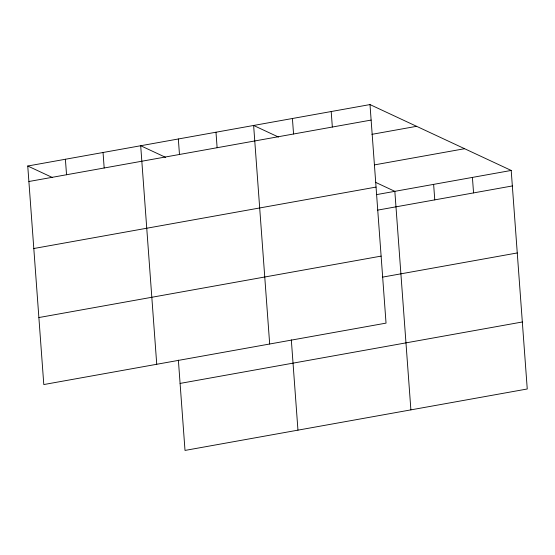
<?xml version="1.0" encoding="UTF-8"?>
<svg xmlns="http://www.w3.org/2000/svg" width="555" height="555" viewBox="0 0 555 555"><rect width="100%" height="100%" fill="white"/><g stroke="black" fill="none" stroke-linecap="round" stroke-linejoin="round"><path stroke-width="0.83" d="M369.991 104.576L386.037 323.121L43.796 384.553L27.75 166.014L369.991 104.576L511.204 170.447L527.25 388.986L185.009 450.424L178.377 360.119M28.888 181.506L371.129 120.074M371.899 134.338L416.59 126.318M374.382 164.904L464.604 148.712M33.806 248.515L376.047 187.077M376.436 194.638L511.204 170.447M377.573 210.137L512.341 185.946M38.878 317.55L381.118 256.112M382.492 277.139L517.26 252.948M180.091 383.415L522.331 321.983M278.485 137.057L253.628 125.465L269.675 344.003M375.423 182.276L394.841 191.336L410.887 409.874M165.543 157.329L140.692 145.736L156.739 364.281M27.75 166.014L52.6 177.607M472.416 177.413L473.554 192.904M433.628 184.371L434.766 199.869M331.203 111.541L332.341 127.04M292.416 118.506L293.553 133.998M291.32 339.847L297.952 430.146M215.985 132.222L217.123 147.72M178.335 138.979L179.473 154.477M103.043 152.493L104.18 167.992M65.4 159.257L66.538 174.749"/></g></svg>
